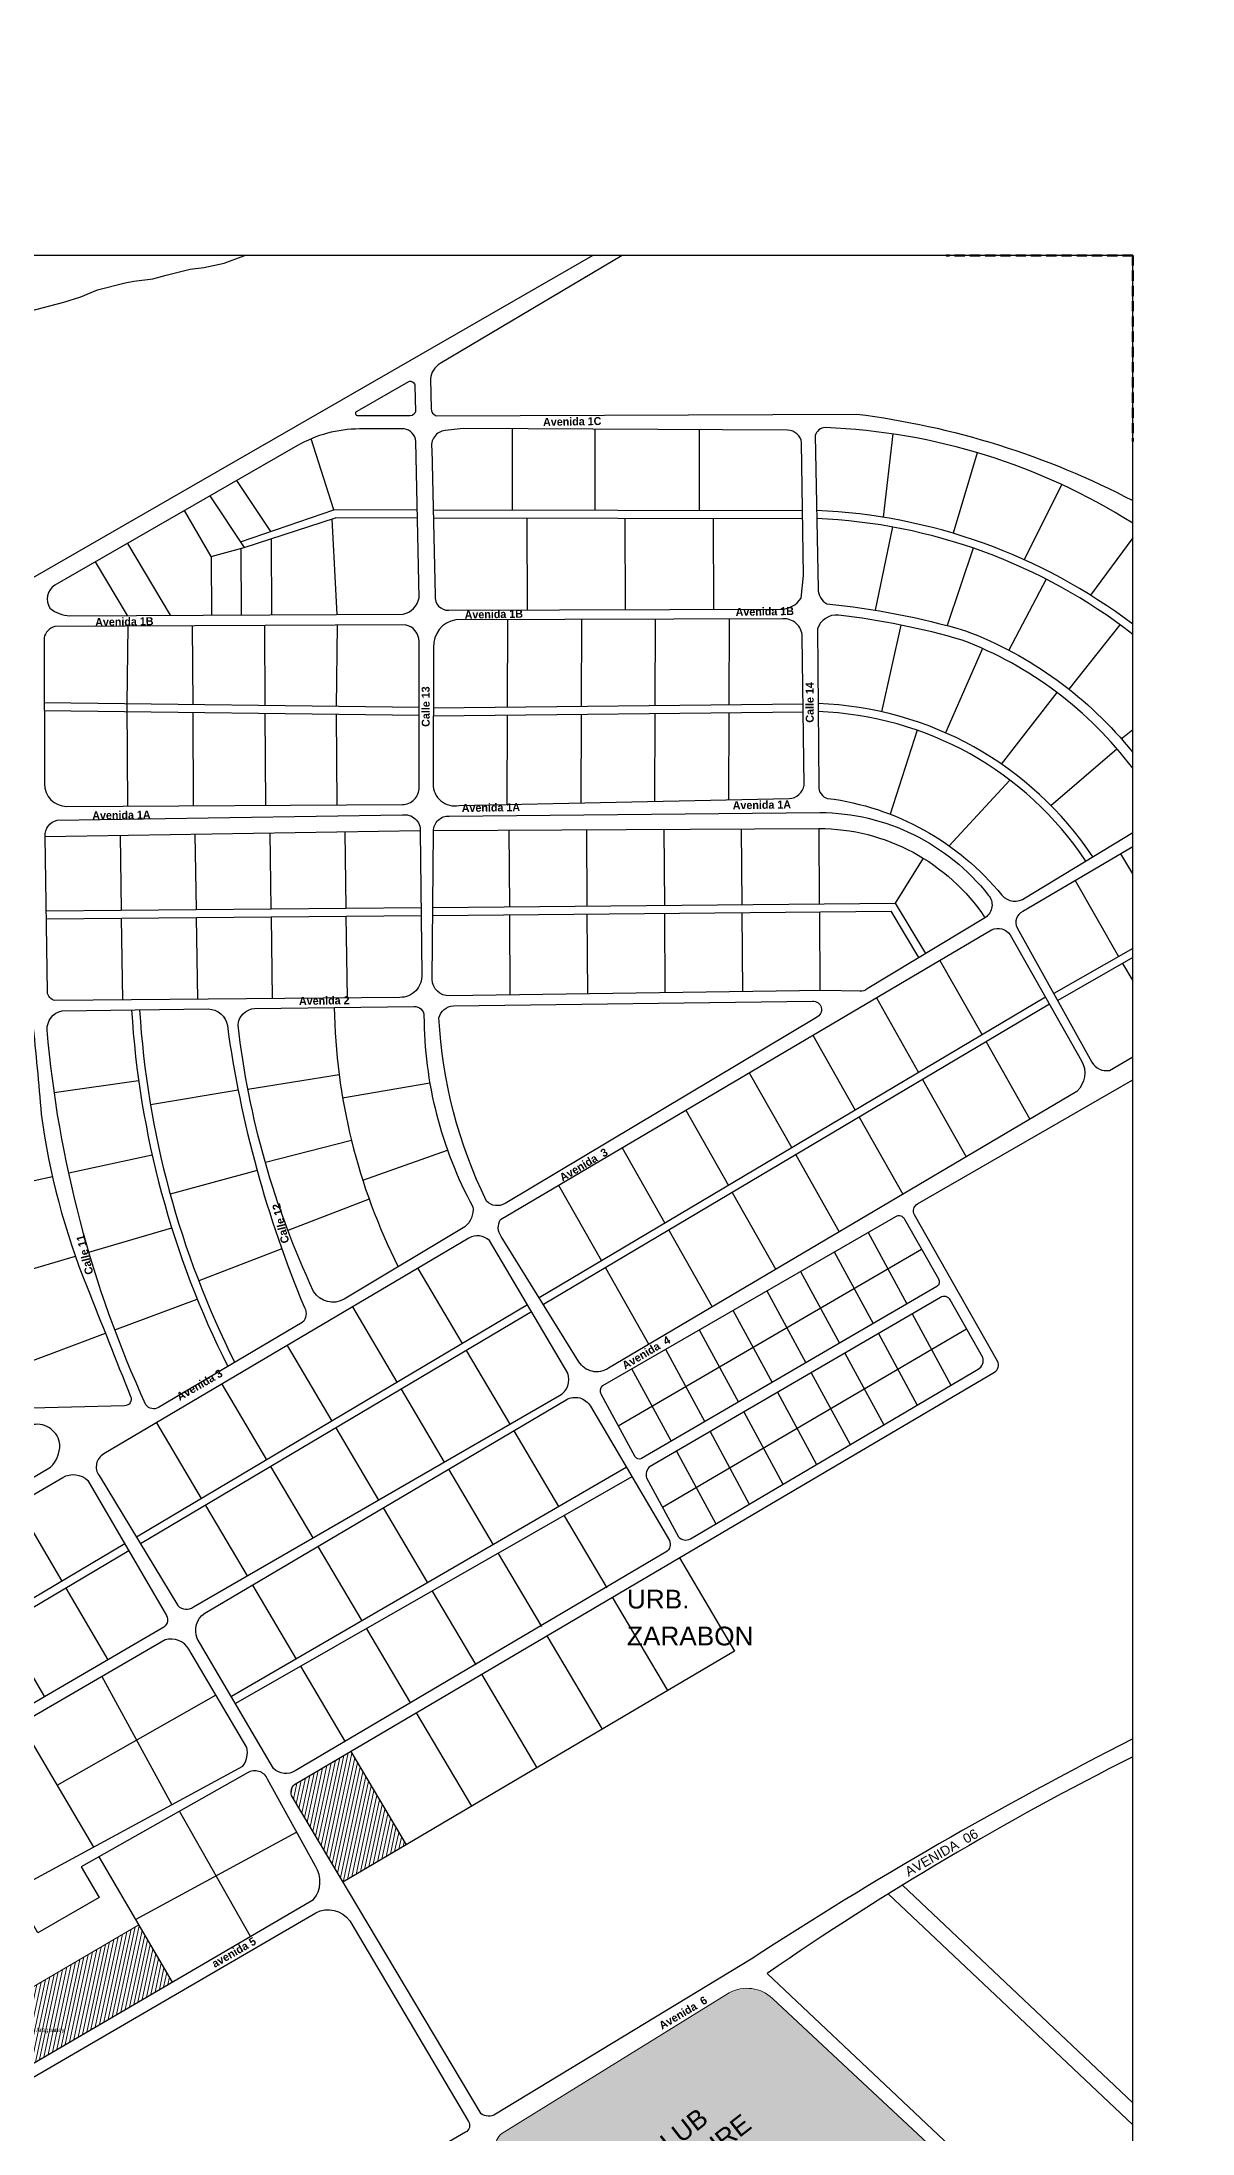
# Model space of a CAD drawing. Header units: millimetres. Extents: x 2890 to 6602, y 1274 to 4283.
# Drawn here: x 4488 to 5206, y 2976 to 4283 of the extents above; entities that cross this region are included whole.
import ezdxf

# ---------------------------------------------------------------- set-up
doc = ezdxf.new("R2010")
doc.units = ezdxf.units.MM
doc.linetypes.add('HIDDEN', pattern=[9.524999999999999, 6.35, -3.175])
for name, color, linetype, lineweight in [('EDUCACION', 160, 'Continuous', 0), ('ESTADIOS', 90, 'Continuous', 0), ('PERIMETRO', 253, 'HIDDEN', 50)]:
    doc.layers.add(name, color=color, linetype=linetype, lineweight=lineweight)
doc.layers.add('LETRAS', color=7, linetype='Continuous')
doc.styles.add('ROMANS', font='')
doc.styles.get("Standard").update_dxf_attribs({"font": 'arial.ttf'})
doc.styles.get('ROMANS').set_extended_font_data('Berlin Sans FB Demi', bold=True)
pattern_1 = [(78, (-265.4256675649267, -24546.84977734087), (-2.236045415277479, 0.4752861252093981), [])]

msp = doc.modelspace()

# ---------------------------------------------------------------- hatches: boundary and pattern name
at = {"layer": 'EDUCACION'}
h = msp.add_hatch(dxfattribs=at)
h.set_pattern_fill('ANSI31', color=256, scale=0.72, angle=33)
h.set_pattern_definition(pattern_1)
edge = h.paths.add_edge_path()
edge.add_line((4680.991542659497, 3214.624218759726), (4715.5210836044, 3156.196587162564))
edge.add_line((4715.5210836044, 3156.196587162564), (4676.100977166334, 3132.900106677264))
edge.add_line((4676.100977166334, 3132.900106677264), (4644.534174814651, 3185.90013205671))
edge.add_arc((4649.868037289923, 3189.076979262397), 6.208256363375038, 117.72754883591611, 210.778017765338, ccw=False)
edge.add_line((4646.979536099235, 3194.572341665803), (4680.991542659498, 3214.624218759726))
h = msp.add_hatch(dxfattribs=at)
h.set_pattern_fill('ANSI31', color=256, scale=0.72, angle=33)
h.set_pattern_definition(pattern_1)
edge = h.paths.add_edge_path()
edge.add_line((4548.595800205975, 3106.274062449301), (4400.839767940436, 3019.521565921887))
edge.add_line((4400.839767940436, 3019.521565921887), (4418.95089225186, 2988.674870146645))
edge.add_arc((4423.987198196702, 2992.813863367955), 6.518868188274441, 219.414431600025, 308.3959283887982)
edge.add_line((4428.03601564519, 2987.704781285533), (4569.539480660005, 3070.464200982776))
edge.add_line((4569.539480660005, 3070.464200982776), (4548.595800205975, 3106.274062449301))
at = {"layer": 'ESTADIOS'}
h = msp.add_hatch(dxfattribs=at)
h.set_pattern_fill('AR-SAND', color=256, scale=0.05)
h.set_pattern_definition([(37.50000000000001, (-265.4256675649267, -24546.84977734087), (-0.08000156479920228, 2.447066186646712), [0, -1.9304, 0, -2.159, 0, -2.06375]), (7.499999999999999, (-265.4256675649267, -24546.84977734087), (2.247616415690013, 3.584125502841772), [0, -1.0414, 0, -1.7399, 0, -0.6667500000000001]), (327.5, (-266.9877675649268, -24546.84977734087), (3.95496185120729, 0.007185923392728811), [0, -0.635, 0, -2.286, 0, -2.9845]), (317.5, (-266.9877675649268, -24546.84977734087), (3.817782262361486, 1.114646616286082), [0, -0.3175, 0, -1.4986, 0, -1.7145])])
edge = h.paths.add_edge_path()
edge.add_line((4917.159343564364, 3063.747092055774), (4775.260591642374, 2975.953647681842))
edge.add_arc((4782.194526098139, 2967.296929507328), 11.09135774329832, 128.694337375827, 182.5459707909631)
edge.add_line((4771.114116607848, 2966.804240845718), (4872.528631478786, 2571.599708718865))
edge.add_arc((4889.884438177423, 2576.053627153646), 17.91818672701385, 194.3928909828052, 259.7403433235466)
edge.add_arc((4625.906497136923, 3399.137055401606), 880.2337910625843, 287.233685842404, 308.1023551148525)
edge.add_arc((-4769982.306341537, 2778.277508742308), 4775151.377678235, 359.9991384316784, 360.0008615683216)
edge.add_line((5169.070796825161, 2850.082433867579), (4944.289835346053, 3060.292426622625))
edge.add_arc((4928.335951836003, 3043.261093832711), 23.33650992871575, 46.87087917993927, 118.6156917534111)

# ---------------------------------------------------------------- linework, layer by layer
for p, q in [((4832.156836168433, 4149.226188114363), (4218.393304065516, 3795.689748763491)), ((4781.813654861452, 4040.844449685427), (4781.706234893498, 3989.921864330917)), ((4833.410325123359, 4040.5724315455), (4833.303249370152, 3989.813021670968)), ((4898.485518404241, 4040.229354503091), (4898.378876784498, 3989.675746201489)), ((5019.246931713883, 4037.643860896528), (5013.255510128079, 3985.610007173665)), ((4670.462905930171, 3990.156529455445), (4656.284913962674, 4034.62605230711)), ((5072.012398030241, 4025.951661572074), (5057.04069889183, 3975.599091661427)), ((4593.077331851462, 3998.943955913931), (4614.522010839786, 3966.691572697989)), ((4609.620807539332, 4008.473230925006), (4630.782402940565, 3976.646599959217)), ((5124.924241470703, 4005.975758109008), (5101.285961115937, 3959.119360645537)), ((4593.762489492965, 3961.010531913772), (4577.185191576277, 3989.789859274623)), ((4612.126232776392, 3970.29477665562), (4670.462905930171, 3990.156529455452)), ((4614.522010839778, 3966.691572697989), (4671.47771333757, 3985.15437761892)), ((4722.519563810029, 3990.046717188779), (4670.462905930171, 3990.156529455452)), ((4722.616463430488, 3985.046501656651), (4671.47771333757, 3985.15437761892)), ((4962.989681878856, 3989.539451263513), (4732.395851005617, 3990.025883398691)), ((4963.061284039491, 3984.539289095769), (4732.504459078952, 3985.025643167864)), ((4631.334139239905, 3972.1414053459), (4631.563136383452, 3924.724444264018)), ((4672.470576172335, 3924.92200409594), (4669.449864644857, 3984.497028605899)), ((4790.887566001713, 3984.902485409259), (4791.059534073645, 3927.646821197103)), ((4852.098784720421, 3984.7733618169), (4852.269812785032, 3927.830667000962)), ((4907.289685276087, 3984.65693794078), (4907.459865786085, 3927.996430984927)), ((5019.073073229692, 3979.536641199312), (5008.282453971781, 3927.548796130129)), ((5169.070796825161, 3972.707603988191), (5142.815747261756, 3936.890329492827)), ((4541.548013645262, 3969.262342836692), (4568.186899681514, 3924.418372832143)), ((4593.762489492965, 3961.010531913772), (4614.522010839783, 3966.691572697989)), ((4593.762489492965, 3961.010531913772), (4593.938608337543, 3924.542739041811)), ((4612.400704659156, 3966.111057052824), (4612.60102088791, 3924.632867954929)), ((5069.579889024598, 3966.329077308385), (5053.26177040756, 3917.921259776404)), ((4521.485079727177, 3957.705810313443), (4541.419199161472, 3924.289099955552)), ((5115.114421356181, 3946.895251476256), (5091.805838305868, 3902.535297086749)), ((4778.838441018027, 3921.559820518522), (4778.631643706392, 3867.082257257064)), ((4824.939324241889, 3921.704994538663), (4824.733887091772, 3867.585744857867)), ((4871.040207465752, 3921.850168558801), (4870.836130477156, 3868.089232458674)), ((4917.141090689614, 3921.995342578942), (4916.938373862536, 3868.592720059484)), ((4541.82270121557, 3917.52548068761), (4541.207745407915, 3869.003743268199)), ((4582.022055881774, 3917.716913207073), (4582.305948407323, 3868.482872005893)), ((4627.012735892945, 3917.931162398348), (4627.301152049234, 3867.912610855578)), ((4672.565620524249, 3918.14808885267), (4671.9217778547, 3867.347097037657)), ((5024.405262583092, 3918.252534845734), (5012.27989083661, 3864.134555709118)), ((5129.388872530489, 3878.144656605054), (5161.310114304353, 3918.312170636461)), ((5075.415516549609, 3903.539035391509), (5052.167274894099, 3850.984826971423)), ((4723.606549013473, 3866.692053507027), (4489.614208191634, 3869.657630516183)), ((4541.207745407915, 3869.003743268199), (4541.575791462245, 3805.175382279252)), ((4732.52940032101, 3866.578769656257), (4963.273833972204, 3869.098754645433)), ((5087.193447171672, 3831.38501030717), (5121.894487225934, 3876.025636923368)), ((4723.611193118276, 3861.686321940072), (4489.621298725839, 3864.651867943619)), ((4582.334814145165, 3863.476833458301), (4582.669624698573, 3805.412336870372)), ((4627.330017787075, 3862.906572307979), (4627.66004422913, 3805.67175989384)), ((4671.858347044153, 3862.342228239983), (4672.183639015234, 3805.92849112008)), ((4732.510400405945, 3861.57353498115), (4963.335778063786, 3864.094403968603)), ((4778.612643791326, 3862.077022581953), (4778.400104132475, 3806.086726484441)), ((4824.714887176708, 3862.58051018276), (4824.504184048287, 3807.074019710394)), ((4870.817130562091, 3863.08399778357), (4870.608263964098, 3808.061312936347)), ((4916.919373947471, 3863.587485384373), (4916.712343879908, 3809.048606162304)), ((5034.568652384648, 3852.570537835697), (5017.757483581096, 3800.104987963768)), ((5161.936861168011, 3847.237030358478), (5169.070796825161, 3852.996599900798)), ((5118.041674421846, 3805.517439141618), (5159.24634806137, 3840.981956328796)), ((5092.393613469386, 3821.437895814924), (5054.609979843164, 3780.275381277285)), ((4490.167216678972, 3786.23604582684), (4724.366975995367, 3789.850489347856)), ((4677.184963334044, 3789.122321562932), (4677.90098924235, 3741.388259566676)), ((4779.696267105925, 3790.151143436741), (4780.006853732405, 3742.297053906855)), ((4828.055580132215, 3790.413923329727), (4828.36507877289, 3742.727466806616)), ((4876.414893158503, 3790.676703222714), (4876.723303813375, 3743.157879706377)), ((4924.774206184793, 3790.9394831157), (4925.081528853861, 3743.588292606138)), ((4973.133521033003, 3791.201982293495), (4973.439753894346, 3744.018705505906)), ((4536.921653342741, 3786.957614760863), (4537.623936422691, 3740.139722156057)), ((4583.676090006508, 3787.679183694882), (4584.382954029245, 3740.555901292929)), ((4630.430526670277, 3788.400752628905), (4631.141971635797, 3740.972080429797)), ((5021.09750568585, 3744.44288383601), (5038.446939820695, 3772.539042369862)), ((5169.070796825161, 3762.908882435726), (5161.660458278759, 3775.435182799457)), ((5133.093965595882, 3758.583307042572), (5160.198266399292, 3711.183159269384)), ((4490.864918816138, 3739.723543019182), (4724.819004453967, 3741.805853863435)), ((4490.939913343243, 3734.724012464972), (4724.86866885196, 3736.806097858137)), ((4732.10457118508, 3736.870501084332), (5018.281469350739, 3739.417621630658)), ((4732.152341581318, 3741.871124309054), (5021.09750568585, 3744.44288383601)), ((4780.039304562646, 3737.297144692012), (4780.365118926378, 3687.09681923416)), ((4828.397529603132, 3737.727557591777), (4828.721584016498, 3687.798399064947)), ((4876.755754643616, 3738.157970491541), (4877.078049106619, 3688.499978895735)), ((4925.113979684103, 3738.588383391299), (4925.434514196739, 3689.201558726526)), ((4973.472204724588, 3739.018796291063), (4973.79097928686, 3689.903138557313)), ((5035.618662582214, 3710.517552224049), (5018.281469350737, 3739.417621630658)), ((5039.897502495529, 3713.104407913786), (5021.09750568585, 3744.44288383601)), ((4537.698930949796, 3735.140191601843), (4538.46393120875, 3684.141241194465)), ((4584.457948556349, 3735.556370738715), (4585.222941542136, 3684.55790519894)), ((4631.216966162902, 3735.97254987559), (4631.981951875523, 3684.974569203418)), ((4677.975983769455, 3736.388729012461), (4678.74096220891, 3685.391233207897)), ((5169.070796825161, 3716.256639940816), (5119.87292665436, 3688.124367476662)), ((5048.720749097665, 3708.78713505229), (5075.053903453254, 3662.24644624162)), ((5169.070796825161, 3710.496915847799), (5122.291779729776, 3683.747789311142)), ((5162.680238192255, 3706.842673580099), (5169.070796825161, 3695.926211160873)), ((5114.650085734704, 3685.777428508888), (4798.608304907629, 3497.962010156253)), ((5009.056620390457, 3685.376239935019), (5035.457721171802, 3638.715463974352)), ((5117.112882502732, 3681.424730900503), (4801.241170517108, 3493.710380041294)), ((4969.392491683248, 3661.965344817751), (4995.861538890357, 3615.184481707084)), ((5077.516700221283, 3657.893748633232), (5104.866982226012, 3609.555408817289)), ((4495.874125154661, 3626.282502643861), (4548.538479331238, 3633.772142368361)), ((4673.749499295816, 3637.196571182681), (4616.804833660215, 3628.05129910833)), ((4675.881457174174, 3622.951956112279), (4730.290827903453, 3632.302367741652)), ((4929.72836297604, 3638.55444970048), (4956.265356608906, 3591.653499439816)), ((5037.920517939832, 3634.362766365964), (5065.225491260655, 3586.104504209142)), ((4610.685367701722, 3627.706555024349), (4555.943675751927, 3618.497895118037)), ((4890.064234268833, 3615.143554583209), (4916.669174327452, 3568.122517172545)), ((4998.324335658386, 3610.831784098696), (5025.584000295299, 3562.653599600998)), ((4681.446058040557, 3596.151058766397), (4627.686487946517, 3582.416257075375)), ((4504.888268330598, 3575.974760407254), (4556.976850877381, 3587.258506802565)), ((4688.46450914071, 3571.382191969106), (4741.322918564551, 3590.265115966339)), ((4850.400105561626, 3591.732659465938), (4877.072992046006, 3544.59153490528)), ((4958.728153376935, 3587.300801831431), (4985.942509329942, 3539.20269499285)), ((4440.681756807136, 3562.065954340057), (4494.724009272941, 3573.772916626999)), ((4622.501829261641, 3577.592213026669), (4568.22719112281, 3562.743858698555)), ((4810.735976854418, 3568.321764348667), (4837.476809764554, 3521.060552638012)), ((4692.458369246276, 3559.623107209648), (4641.740860059091, 3539.934598529743)), ((4919.131971095486, 3563.76981956416), (4946.301018364587, 3515.751790384707)), ((4517.501185770537, 3526.446606597615), (4569.20791349833, 3541.617454920811)), ((4637.936358457519, 3528.471429786182), (4586.038799675611, 3508.494965466299)), ((4847.96831929336, 3418.025928223461), (5037.196714987892, 3528.461446059769)), ((4879.535788814038, 3540.238837296899), (4906.659527399233, 3492.300885776559)), ((5003.873683111036, 3538.832653098382), (5028.073287546374, 3494.142605564134)), ((4453.836667043679, 3507.767320562357), (4509.049570189321, 3523.966887154845)), ((4722.762750433099, 3516.367370811774), (4750.526469486146, 3469.388224718091)), ((4839.939606532585, 3516.707855029624), (4867.018036433875, 3468.849981168415)), ((4982.793790402083, 3526.6712879002), (5007.04776222969, 3481.880838669246)), ((4940.634004984176, 3502.348557503828), (4964.996711596323, 3457.357304879471)), ((4961.713897693129, 3514.509922702014), (4986.022236913006, 3469.619071774358)), ((4533.647406716444, 3477.955130487832), (4585.132394484129, 3497.18478069367)), ((4791.248539107518, 3493.588292576546), (4547.11162301613, 3348.504066968681)), ((4793.792418324397, 3489.283780160676), (4549.707510614548, 3344.230461782582)), ((4681.986773392764, 3492.258520002065), (4709.804399864821, 3445.188156859657)), ((4919.554112275223, 3490.187192305641), (4943.971186279638, 3445.095537984583)), ((4471.404210900306, 3454.707288055814), (4527.823472605334, 3475.779890274435)), ((4875.55822007851, 3367.074931034723), (5065.365901833183, 3478.67579025444)), ((4898.474219566272, 3478.025827107455), (4922.945660962957, 3432.833771089695)), ((5010.382617403182, 3475.722273696773), (5034.631800152283, 3430.940668583363)), ((5031.408142719867, 3487.984040591658), (5055.604934524536, 3443.299187216619)), ((4641.210796352403, 3468.149669192341), (4669.082330243482, 3420.98808900122)), ((4753.070348703027, 3465.08371230222), (4780.303802382737, 3419.001831246936)), ((4877.394326857319, 3465.864461909269), (4901.920135646273, 3420.572004194807)), ((4989.3570920865, 3463.460506801882), (5013.658665780031, 3418.582149950103)), ((4856.314434148366, 3453.703096711083), (4880.894610329588, 3408.310237299919)), ((4968.331566769816, 3451.198739906994), (4992.685531407779, 3406.223631316842)), ((4600.434819312049, 3444.040818382618), (4628.360260622138, 3396.788021142776)), ((4712.348279081702, 3440.88364444379), (4739.282991705662, 3395.307264819191)), ((4947.306041453131, 3438.936973012106), (4971.712397035525, 3393.865112683586)), ((4926.280516136449, 3426.675206117218), (4950.739262663276, 3381.506594050325)), ((4559.658842271663, 3419.931967572879), (4587.638191000769, 3372.587953284324)), ((4671.626209460362, 3416.683576585357), (4698.262181028567, 3371.612698391432)), ((4782.720712120849, 3414.912164604469), (4810.736052405823, 3367.507248800585)), ((4905.254990819766, 3414.41343922233), (4929.766128291023, 3369.148075417069)), ((4884.229465503082, 3402.151672327443), (4908.792993918771, 3356.789556783809)), ((4852.9611047351, 3392.040442329358), (4606.466520931916, 3248.824531521716)), ((4856.462866999902, 3386.084260229246), (4608.994419122615, 3244.511474666163)), ((4630.904139839019, 3392.483508726916), (4657.241370351474, 3347.918131963673)), ((4741.934450597456, 3390.820716226727), (4769.776369363183, 3343.709247956772)), ((4472.479766957563, 3369.002933684026), (4500.583832656737, 3320.853810130796)), ((4590.182070217649, 3368.283440868457), (4616.220559674351, 3324.223565535899)), ((4701.14818907404, 3366.729267848975), (4728.816686320513, 3319.911247112937)), ((4814.084965968429, 3361.840533213525), (4840.761411706496, 3316.701168447783)), ((4539.904540456248, 3344.221085071341), (4186.021849403005, 3133.917797025107)), ((4542.425116048211, 3339.902723916704), (4188.554837668352, 3129.606812399731)), ((4660.361927550626, 3342.637819471222), (4687.857003277851, 3296.113246269108)), ((4772.963806222418, 3338.315768013093), (4799.927189677082, 3292.690874313651)), ((4886.15573667631, 3335.579364267224), (4920.424914584451, 3277.29058033301)), ((4503.104408248698, 3316.535448976151), (4529.267018047249, 3271.712513207737)), ((4619.575666027184, 3318.546371093452), (4646.89732023516, 3272.315245425262)), ((4731.84264647638, 3314.791002812649), (4759.092967647628, 3268.680580179494)), ((4844.185678169818, 3310.906947791077), (4878.644401286819, 3252.599147441185)), ((4463.783700449203, 3293.168174035617), (4489.764680900347, 3248.656413667325)), ((4690.721486730346, 3291.266237612209), (4718.25874561819, 3244.670286045347)), ((4803.374014761889, 3286.858482085899), (4837.863571866247, 3228.498507371546)), ((4649.600326984285, 3267.741472411754), (4677.424523588723, 3220.659991911179)), ((4920.424914584447, 3277.290580333006), (4676.100977166335, 3132.900106677264)), ((4525.450111095211, 3261.827049657167), (4569.228524813106, 3181.261817375597)), ((4762.576490739153, 3262.786091046938), (4797.082742445627, 3204.397867301882)), ((4497.596198014363, 3193.474050691012), (4596.961231099447, 3249.837872700452)), ((4474.901183057083, 3232.278373712687), (4520.291212971643, 3154.669727669337)), ((4721.779940819758, 3238.712051722242), (4756.301913025027, 3180.297227232229)), ((4680.991528055461, 3214.624210149875), (4715.5210836044, 3156.196587162564)), ((4618.29404140432, 3098.978691100535), (4574.040413025129, 3177.242588479809)), ((4546.633646064389, 3109.628987011884), (4647.114196392417, 3164.092672546743)), ((4523.727811468773, 3148.793773040997), (4569.539480660005, 3070.464200982776)), ((5016.521355878393, 3125.53682616764), (5169.070796825161, 2981.209578961918)), ((5025.316217134479, 3130.982287179365), (5169.070796825161, 2994.975870956541))]:
    msp.add_line(p, q)
msp.add_lwpolyline([(2890.055889905982, 1858.799088371353), (5169.070796825161, 1858.799088371353), (5169.070796825161, 4149.226188114363), (2890.055889905982, 4149.226188114363)], close=True)
at = {"color": 40}
msp.add_lwpolyline([(4480.512155375158, 4114.288697290153), (4501.830054264754, 4119.909748086159), (4512.368694797397, 4123.360718331219), (4522.914096141181, 4127.706193847966), (4540.21791871463, 4132.097780290677), (4545.607547893136, 4133.182820566383), (4557.507253835682, 4134.572569722694), (4565.658612870617, 4136.77441298418), (4580.706086990254, 4140.682078737917), (4589.349305805581, 4141.727793752833), (4602.009498427453, 4144.38633252323), (4614.308764312946, 4148.96620583433), (4614.894125778427, 4149.226188114363)], dxfattribs=at)
for points in [[(4850.437807944327, 4149.226188114363), (4736.772607897885, 4081.679049192872, 0.2386132296681324), (4730.662156811386, 4072.064376791058), (4731.05681199532, 4053.444390641146, 0.3194131608829649), (4734.313612146192, 4049.065902276691), (4996.807217650819, 4050.058568177198, -0.08989759263558958), (5169.070796825161, 3996.057804784913)], [(4720.953296988127, 4067.619524794099), (4721.292175754038, 4051.631091892202, -0.3820596243603719), (4718.12812396952, 4049.004693996342), (4685.605432563798, 4048.881703698388, -0.817104452157591), (4684.983235966505, 4051.88305117889), (4717.120086300745, 4070.394329618964, -0.547856078688171), (4720.953296988127, 4067.619524794099, -2.38600259809331)], [(4647.689434558658, 4030.401296284766), (4496.23420616494, 3943.16095148303, 0.4110922228359817), (4493.130839768337, 3928.753576485592, 0.1641636310374816), (4505.688990202148, 3924.116543224724), (4713.621571625401, 3925.120740164169, 0.3075536411653784), (4723.581296994938, 3935.259146948963), (4721.688256756301, 4032.943835075132, 0.339758707199783), (4714.228014895774, 4040.866115428994), (4686.390584602446, 4040.760843272906, 0.1286065023721836), (4647.689434558658, 4030.401296284766, 14.17414620892387)], [(4731.563391808659, 4028.35172639849), (4733.557940914305, 3936.524071472372, 0.44931534889263), (4742.124568257312, 3927.499844442274), (4949.126240506715, 3928.121576439508, 0.2530121222987916), (4962.091394183205, 3935.099938651037), (4963.566592051139, 3949.25233713083), (4962.380175383375, 4032.102850086677, 0.3828049893363283), (4953.645362109229, 4039.938551278638), (4751.190462531353, 4041.005895448768), (4739.853010447908, 4039.835508151212, 0.448184031002141), (4731.563391808659, 4028.35172639849, 10.29718371676849)], [(5169.070796825161, 3981.913525239988, 0.1319353185516287), (4977.265175700146, 4041.591572686774, 0.3436137463282603), (4970.915588358261, 4036.643772974253)], [(4970.915588358261, 4036.643772974253), (4972.633762728487, 3940.876933347586, 0.2646015722038894), (4978.18856374367, 3931.502561918845, -0.04637982788737586), (5064.691552058925, 3914.737477046662, -0.1345959280285566), (5169.070796825161, 3838.705871416945, -0.1345959280285566)], [(4732.67206123466, 3904.16058775076), (4732.34873957723, 3818.986482211541, 0.4690309248510451), (4748.507038030197, 3805.446583101911), (4954.590653089892, 3809.859749084185, 0.3646371558569604), (4963.903591938349, 3818.221752115837), (4962.75337113883, 3911.146001863678, 0.4380530191498574), (4950.578633610747, 3922.10063909801), (4746.580369615525, 3921.458238215105, 0.3912744245472489), (4732.67206123466, 3904.16058775076, 4.591230992946439)], [(5169.070796825161, 3828.786334575144, 0.1410088968048653), (5062.707722928189, 3908.813997869743, 0.04202733517128012), (4985.445916413421, 3924.44396398339, 0.3536001107833112), (4972.240412254503, 3915.812732213096)], [(4489.556806459563, 3910.182001985761), (4489.685790992115, 3819.121733901476, 0.4098834520588995), (4503.711429411434, 3804.957049412223), (4713.167680020275, 3806.164812629027, 0.416823636861318), (4723.65277514079, 3816.866393971925), (4723.568169582641, 3908.060010652443, 0.3607356828725807), (4715.017304508196, 3918.350247143221), (4496.201502794735, 3917.308228917594, 0.2931829972714014), (4489.556806459563, 3910.182001985761, 3.884673588060019)], [(4972.240412254503, 3915.812732213096), (4973.124066296505, 3817.58529689411, 0.3606640494098382), (4978.665022542098, 3809.981161997132, -0.1928723920599072), (5087.412063760771, 3749.476112900788, 0.3864494301818818), (5102.016059530048, 3747.814805768589), (5169.070796825161, 3788.616249781211)], [(4491.623241810599, 3689.16973426604), (4490.167006184643, 3786.250078488526, -0.375308015116613), (4497.672937527945, 3796.353073696911), (4713.167680020275, 3799.678839607549, -0.4787957342527601), (4724.346527317137, 3789.370517842158), (4725.233934441103, 3700.034509020795, -0.4462372029797514), (4711.554264473769, 3685.683628659047), (4496.334573043458, 3683.765831472271, -0.3542266753660692), (4491.623241810599, 3689.16973426604, 12.42890132585001)], [(4742.446713815856, 3798.965777301847), (4973.865766520443, 3801.209966957488, -0.2276554187002682), (5078.942911508615, 3749.585675466492, -0.4501427885299134), (5077.201705764111, 3735.657387794147), (5003.253163922509, 3690.950362038139, -0.196227705247573), (4998.776651988381, 3689.436296404091), (4975.706112240563, 3689.93092426603), (4742.525628851383, 3686.547824947781, -0.4004088721565713), (4731.721683000918, 3696.789620518603), (4732.607998357626, 3789.569448743167, -0.4221100140049322), (4742.446713815856, 3798.965777301847, -4.608232873993833)], [(4732.616708508326, 3789.895317607216), (4973.101754693415, 3791.202090403326, -0.2499507242723378), (5076.849971705072, 3735.44474014424)], [(5169.070796825161, 3779.806671658336), (5100.417233585693, 3739.306728916944, 0.4273675938442995), (5096.979673665842, 3729.064255625205), (5143.626450124266, 3645.145670990681, 0.3228047845299774), (5154.594078775229, 3640.07156923295), (5169.070796825161, 3648.474661792998)], [(5092.660278142664, 3724.641773369664), (5137.107126281626, 3646.087305495533, -0.344106522852842), (5134.25380908128, 3626.93991319734), (4841.800273341947, 3453.931789589383, -0.4276195471872031), (4823.328403684092, 3458.043255463904), (4774.900517809996, 3536.246053679161, -0.2992700238365544), (4774.389942748545, 3546.869302890041), (5081.020643044269, 3727.851449689449, -0.3743066976377119), (5092.660278142664, 3724.641773369664, -2275.227801933206)], [(4384.143332140642, 3676.736474612181), (4473.312542715283, 3677.163640147936, -0.3479078020360732), (4482.320070219298, 3670.10289364343, -0.005546223108418854), (4487.766951188957, 3612.749521291952, 0.06347048978742716), (4516.357748242164, 3504.670965042881, -0.0001282466780577253), (4543.446171291772, 3436.384696480995, -0.5709627863206215), (4539.704855650923, 3430.556545892016), (4432.035406517103, 3427.784087680432, -0.274148133638967), (4422.927562889903, 3433.134599848289), (4406.781450355566, 3479.35714672728), (4390.270609206998, 3534.257983146922, -0.05508597201842257), (4373.288792207784, 3665.556643329014, -0.3714966721220412), (4384.143332140642, 3676.736474612181, 0.002536340801334272)], [(4500.866805691116, 3677.241828159734), (4591.952225832571, 3678.412175682452, -0.3625855773660313), (4603.91884790619, 3668.053137900445, 0.06489262424080015), (4652.072717665758, 3491.878627847799, -0.3396522617720415), (4650.706473897356, 3482.442699774753), (4560.935063583388, 3429.457064141522, -0.3895172473937321), (4553.117091290644, 3431.027344421443, -0.08599251764819099), (4491.427046888863, 3665.255207838642, -0.3767471178739776), (4500.866805691116, 3677.241828159734, 0.2984952300176738)], [(4620.927256350669, 3678.784472973663), (4720.457052169132, 3680.063321441316, -0.4031522214473436), (4726.655965958495, 3674.251475294738, 0.1243205687884833), (4757.15135452568, 3554.845905966161, -0.263606124806623), (4752.170953540589, 3542.329916977748), (4676.895950103184, 3497.207171769266, -0.4138459693740981), (4657.786992628016, 3501.942801964388, -0.08106995088791304), (4610.624131132805, 3668.286304694563, -0.3708719437217355), (4620.927256350669, 3678.784472973663, -9.96597287711681)], [(4969.162432231175, 3683.2589121845, -0.8476361667711697), (4971.617733722121, 3673.175604235649), (4777.254483127565, 3556.881730651402, -0.3470906561113666), (4765.752959030919, 3558.367698227906, -0.1004308851816154), (4735.96855404051, 3672.908463948791, -0.314903852684494), (4745.070243685139, 3680.379573896126), (4969.162432231175, 3683.2589121845)], [(5169.070796825161, 3222.348952329574, 0.02646352636948729), (4930.875078314964, 3084.838259760453), (4771.348293446912, 2987.95308992538, -0.2956854671047857), (4762.273533378384, 2988.218120349723), (4644.534174814651, 3185.90013205671, -0.4298947908404163), (4646.97953609919, 3194.572341665777), (5082.818993274193, 3451.522757468799, 0.4089442849446825), (5084.632341176321, 3458.292746335202), (5032.844152787133, 3549.822151713007, -0.41176283026739), (5034.69726805657, 3556.615327726547)], [(4838.234627675649, 3443.272534645944), (5021.264590934723, 3548.865777274676, -0.4526610472294662), (5026.609861582517, 3547.172438414508), (5047.783568393267, 3509.750453705029, -0.4278302470542946), (5046.781523192337, 3505.052964332836), (4862.435340782178, 3397.545071777006, -0.3777650902654087), (4858.475630075793, 3398.621800375887), (4837.461008510927, 3437.430056071035, -0.3247104166092518), (4838.234627675649, 3443.272534645944, -4.678397046178471)], [(4754.71266953041, 3535.257803090993), (4526.736869458784, 3400.466807237862, 0.4375013258977941), (4523.809437540482, 3386.86641391964), (4573.114129302807, 3305.696186617445, 0.3795237278383412), (4582.707663672516, 3304.86574380115), (4811.249126723158, 3436.876564366778, 0.3626223714999922), (4816.433311514969, 3450.972996693256), (4767.552049017013, 3533.685257530788, 0.344475653192518), (4754.71266952882, 3535.25780309005, 2.538622090517997)], [(4867.781717375578, 3392.559595532802, 0.2882318423519533), (4865.607487923598, 3385.451210456637), (4885.508952233423, 3348.698651612804, 0.3678662920227536), (4892.989620491432, 3347.477344240676), (5072.656910589983, 3453.347144770239, 0.3465610479346812), (5075.525718080713, 3460.719534806848), (5055.206085585653, 3496.632045702029, 0.4224679896113849), (5049.019014082621, 3498.254433184163), (4867.781717375577, 3392.559595532802)], [(4589.841718245629, 3300.98325446324), (4815.494807395804, 3434.271022095999, -0.4221069926163065), (4830.515272066824, 3430.218781305898), (4879.85433838007, 3346.29747500678, -0.3543526289498047), (4877.948039170598, 3339.174312817587), (4646.318560904887, 3202.369859854144, -0.3325845142808256), (4632.814764638786, 3203.869606687374), (4585.174073606444, 3285.153342644952, -0.3516698109177968), (4589.841718245629, 3300.98325446324, -4.935566572018667)], [(4453.481144536001, 3418.044573063183), (4474.57721801353, 3380.938493684552), (4493.565988634835, 3392.062346735888, 0.1962439441669827), (4499.438979070232, 3406.217985026923, 0.4273120854047214), (4482.646577198704, 3418.739108809655), (4453.481144536001, 3418.044573063183)], [(4516.776304850418, 3383.84539728557), (4566.018661923537, 3299.481221648318, -0.4135703132438792), (4563.271558072945, 3291.559745454847), (4221.230191194259, 3091.92244874591, -0.3562069828302696), (4208.053340447839, 3096.421603115427), (4161.952487728954, 3174.882316892413, -0.3784875067217044), (4167.702392629422, 3191.032965181769), (4501.148241916357, 3385.743440083729, -0.3366026282151481), (4516.776304850418, 3383.84539728557, -7.004777408767212)], [(4336.154580507496, 3151.173223588771, 0.3724812882494341), (4333.142020413713, 3134.823729758768), (4418.95089225186, 2988.674870146645, 0.4090165562180381), (4428.036015645219, 2987.704781285533), (4657.712029704291, 3122.032613045106, 0.3298703876609608), (4658.908036634157, 3142.813260933536), (4629.087356854463, 3197.350553273332, 0.4445947806408516), (4616.496456825279, 3201.248982841665), (4512.669105551095, 3142.54072561526), (4523.835218540103, 3123.242299011253), (4485.672876816132, 3101.161482354079), (4470.496538678539, 3127.611755012686), (4613.676557948059, 3205.424291177739, 0.2077491241087494), (4616.152750631392, 3217.029295107036), (4579.862503114278, 3278.411599287449, 0.3402226292224748), (4565.080912126263, 3284.332427056309), (4336.154580507496, 3151.173223588771)], [(4326.103676850597, 2919.907947640498), (4659.109958806197, 3113.770955363324, -0.3701186465271255), (4680.285124761, 3108.786485620693), (4754.485921738442, 2983.463164166234, -0.4205809051371114), (4752.6667467563, 2976.670436296531), (4405.431044828269, 2774.210287647008, -0.4584008466958502), (4395.819559734815, 2777.521412603709), (4321.096220149154, 2908.648874971615, -0.3909379775110863), (4326.103676850597, 2919.907947640498, 10.0174569053242)]]:
    msp.add_lwpolyline(points, format="xyb")
for points in [[(5034.69726805657, 3556.615327726547), (5169.070796825161, 3634.137807507941)], [(4940.947536896279, 3075.938828435413), (5169.070796825161, 2860.249509926432)]]:
    msp.add_lwpolyline(points)
for centre, radius, start, end in [((4957.335638990441, 3640.272689980698), 349.8355251172845, 52.75374096066027, 87.63470351079002), ((4957.335638990436, 3640.272689980683), 344.835525117299, 52.11941194614055, 87.58574636822289), ((4965.373412267054, 3654.781483351896), 214.5435308677586, 33.57636627126829, 88.05374927792245), ((4965.373412267054, 3654.781483351896), 209.5435308677602, 33.63024323316107, 87.99497294123725), ((5117.026739152513, 3712.883416025691), 573.9664582310593, 183.5045847528905, 206.6965370151298), ((5117.026739152513, 3712.883416025691), 568.9664582310592, 183.5289326073652, 206.6626187301222), ((5042.687260377555, 3685.13276402029), 372.0389094379384, 180.8792274240857, 206.796256879307), ((6025.792738808615, 1505.306610853097), 1908.867380155054, 116.6674669661113, 124.6330729595833)]:
    msp.add_arc(centre, radius, start, end)
at = {"layer": 'EDUCACION'}
for points in [[(4680.991542659497, 3214.624218759726), (4715.5210836044, 3156.196587162564), (4676.100977166334, 3132.900106677264), (4644.534174814651, 3185.90013205671, -0.4298947908427808), (4646.979536099235, 3194.572341665803), (4680.991542659498, 3214.624218759726)], [(4548.595800205975, 3106.274062449301), (4400.839767940436, 3019.521565921887), (4418.95089225186, 2988.674870146645, 0.4090165562189597), (4428.03601564519, 2987.704781285533), (4569.539480660005, 3070.464200982776), (4548.595800205975, 3106.274062449301)]]:
    msp.add_lwpolyline(points, format="xyb", dxfattribs=at)
at = {"layer": 'ESTADIOS'}
msp.add_lwpolyline([(4917.159343564364, 3063.747092055774), (4775.260591642374, 2975.953647681842, 0.2393941809629176), (4771.114116607848, 2966.804240845718), (4872.528631478786, 2571.599708718865, 0.2931189932584424), (4886.693040798773, 2558.421939816478, 0.09130924533046779), (5169.070796825161, 2706.472583617037, 7.518601971969599e-06), (5169.070796825161, 2850.082433867579), (4944.289835346053, 3060.292426622625, 0.3236891240794755), (4917.159343564364, 3063.747092055774, 8.363657902528807)], format="xyb", dxfattribs=at)
at = {"layer": 'PERIMETRO'}
for q in [(5052.679717728608, 4149.226188114363), (5169.070796825161, 4032.83510901781)]:
    msp.add_line((5169.070796825161, 4149.226188114363), q, dxfattribs=at)

# ---------------------------------------------------------------- texts
at = {"color": 0}
for s, p in [('URB.', (4853.359537607588, 3303.878132894554)), ('ZARABON', (4853.359537607588, 3280.829292512185))]:
    msp.add_text(s, height=11.7, dxfattribs=at).set_placement(p)
msp.add_text('AVENIDA  06', height=6, rotation=29.53071786981545, dxfattribs=at).set_placement((5029.122166059276, 3136.310137903237))
msp.add_text('U.E. Colegio Araguaney', height=2.61789363625025).set_placement((4462.99947517995, 3039.297606444859))
at = {"color": 0, "insert": (4890.288209385186, 2966.833591738402), "char_height": 11.7, "width": 475.6105575, "attachment_point": 5, "rotation": 37.792167299148225}
msp.add_mtext('CLUB\\PMANAURE', dxfattribs=at)
at = {"layer": 'LETRAS', "style": 'ROMANS'}
for s, rotation, p in [('Avenida 1C', 0.9141086828563595, (4801.042769622005, 4042.656356319006)), ('Avenida 1B', 0.9141086828563595, (4521.452995356527, 3917.615134031897)), ('Avenida 1B', 0.9141086828563595, (4752.085811404866, 3922.273491029547)), ('Avenida 1B', 0.9141086828563595, (4921.244924404315, 3923.967394676444)), ('Calle 14', 90.18214260048879, (4969.987571729585, 3857.288115101087)), ('Calle 13', 90.18214260048879, (4730.271691914188, 3854.666707392934)), ('Avenida 1A', 0.9141086828563595, (4519.636168871313, 3796.791261844955)), ('Avenida 1A', 0.9141086828563595, (4750.268984919652, 3801.449618842605)), ('Avenida 1A', 0.9141086828563595, (4919.428097919101, 3803.143522489502)), ('Avenida 2', 0.9141086828563595, (4648.665066758642, 3680.906861753122)), ('Avenida  3', 30.60965494647994, (4813.226272537437, 3570.477260777879)), ('Calle 12', 103.6074548375892, (4642.60407438706, 3532.713354338578)), ('Calle 11', 103.6074548375892, (4520.306137888989, 3513.159878152574)), ('Avenida  4', 30.60965494647994, (4852.234957045008, 3453.101667025744)), ('Avenida 3', 30.03280863072206, (4574.142954906745, 3433.504495298875)), ('    avenida 5', 30.03280863072206, (4589.629932063986, 3075.554171590519)), ('Avenida  6', 30.60965494647994, (4875.269043652113, 3040.677398136736))]:
    msp.add_text(s, height=5, rotation=rotation, dxfattribs=at).set_placement(p)

doc.saveas('drawing.dxf')
